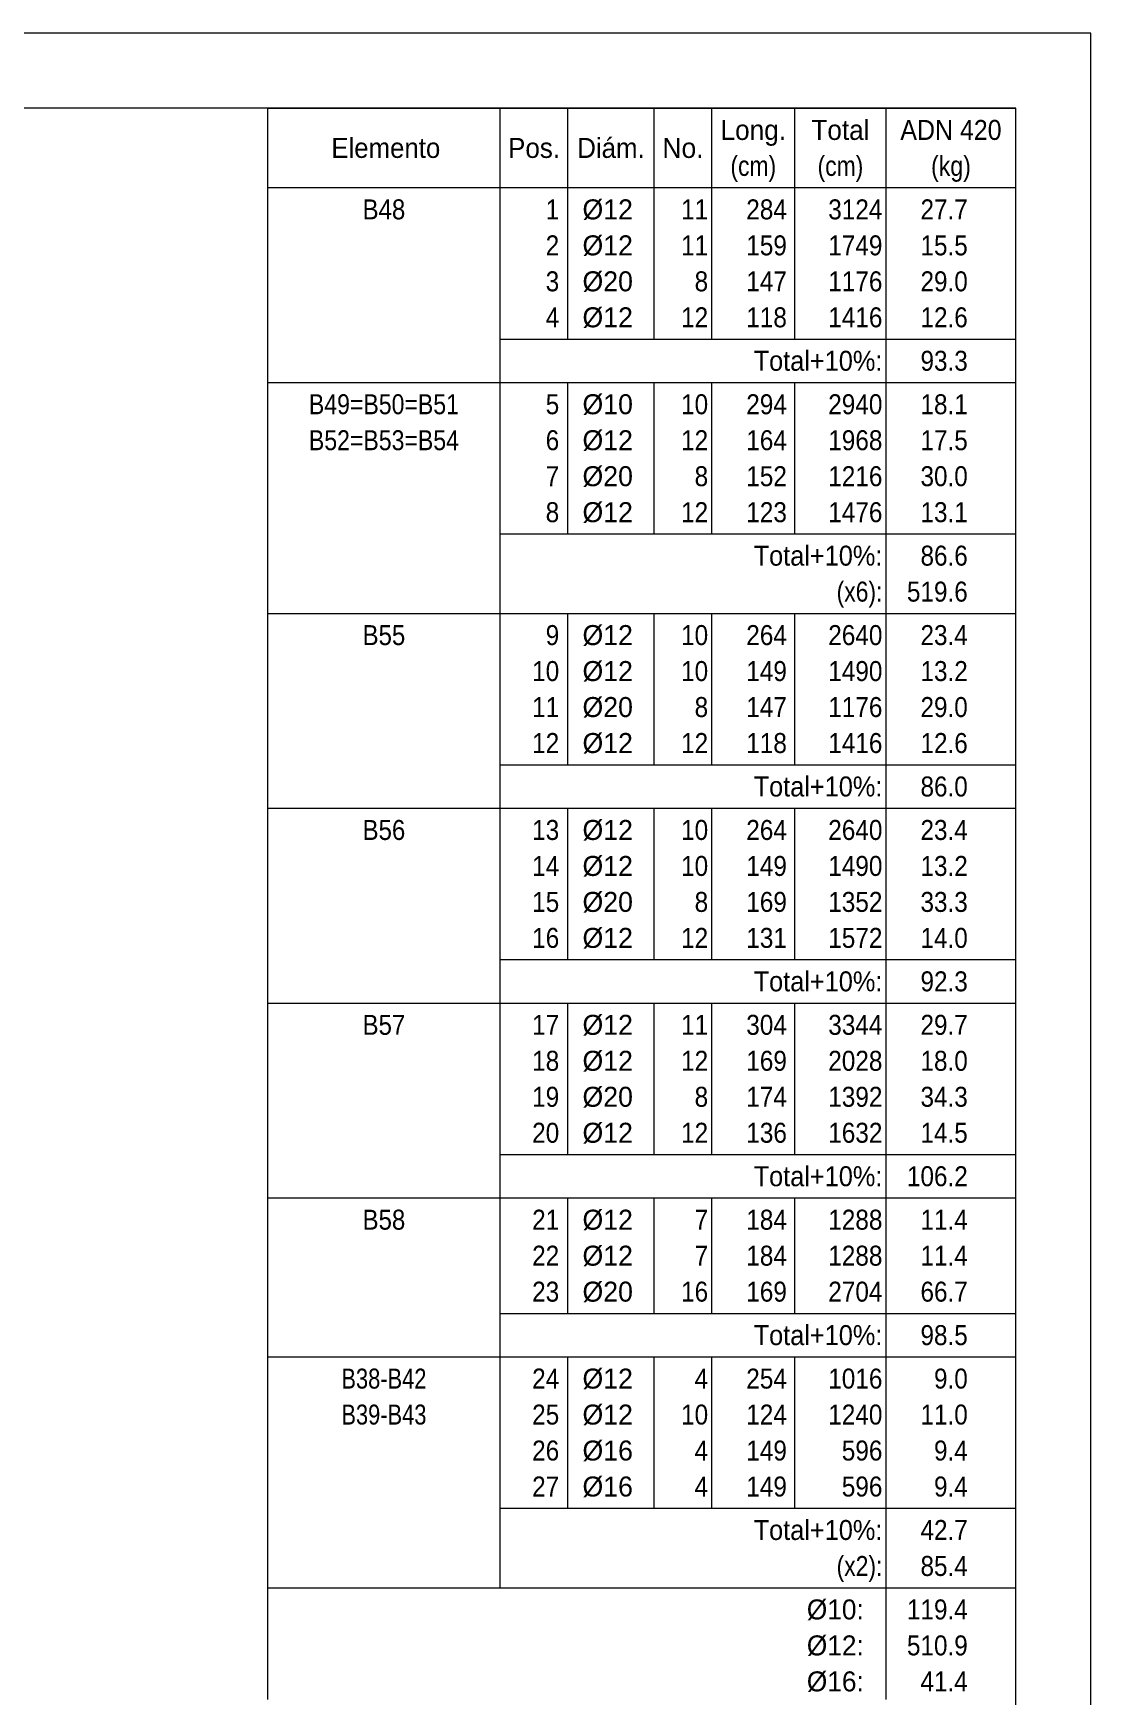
# Model space of a CAD drawing. Header units: millimetres. Extents: x 0 to 147, y 0 to 144.
# Drawn here: x 45.3 to 59.4, y 19.82 to 42 of the extents above; entities that cross this region are included whole.
import ezdxf
from ezdxf.enums import TextEntityAlignment as Align

# ---------------------------------------------------------------- set-up
doc = ezdxf.new("R2010")
doc.units = ezdxf.units.MM
for name, color, linetype, lineweight in [('RECUAD_LIMITES', 2, 'Continuous', 0), ('RECUAD_MARCO', 1, 'Continuous', 20), ('TABLAS', 1, 'Continuous', 0), ('TEXTO_TABLAS', 1, 'Continuous', 0)]:
    doc.layers.add(name, color=color, linetype=linetype, lineweight=lineweight)
doc.styles.add('CYPETXT_romans', font='arial.ttf', dxfattribs={"height": 0.2})

msp = doc.modelspace()

# ---------------------------------------------------------------- linework, layer by layer
at = {"layer": 'RECUAD_LIMITES'}
msp.add_lwpolyline([(0, 0), (59.4, 0), (59.4, 42), (0, 42), (0, 0)], close=True, dxfattribs=at)
at = {"layer": 'RECUAD_MARCO'}
msp.add_lwpolyline([(2.5, 1), (58.4, 1), (58.4, 41), (2.5, 41), (2.5, 1)], close=True, dxfattribs=at)
at = {"layer": 'TABLAS'}
for p, q in [((48.424, 39.89), (48.424, 41)), ((48.424, 41), (58.4, 41)), ((51.524, 39.89), (51.524, 41)), ((52.428, 39.89), (52.428, 41)), ((53.576, 39.89), (53.576, 41)), ((54.348, 39.89), (54.348, 41)), ((55.452, 39.89), (55.452, 41)), ((56.672, 39.89), (56.672, 41)), ((58.4, 39.89), (58.4, 41)), ((48.424, 39.94), (58.4, 39.94)), ((48.424, 37.39), (48.424, 39.89)), ((51.524, 37.39), (51.524, 39.89)), ((52.428, 37.92), (52.428, 39.89)), ((53.576, 37.92), (53.576, 39.89)), ((54.348, 37.92), (54.348, 39.89)), ((55.452, 37.92), (55.452, 39.89)), ((56.672, 37.39), (56.672, 39.89)), ((58.4, 37.39), (58.4, 39.89)), ((51.524, 37.92), (58.4, 37.92)), ((48.424, 37.29), (48.424, 37.39)), ((48.424, 37.34), (58.4, 37.34)), ((48.424, 34.31), (48.424, 37.29)), ((51.524, 37.29), (51.524, 37.39)), ((51.524, 34.31), (51.524, 37.29)), ((52.428, 37.29), (52.428, 37.34)), ((52.428, 35.32), (52.428, 37.29)), ((53.576, 37.29), (53.576, 37.34)), ((53.576, 35.32), (53.576, 37.29)), ((54.348, 37.29), (54.348, 37.34)), ((54.348, 35.32), (54.348, 37.29)), ((55.452, 37.29), (55.452, 37.34)), ((55.452, 35.32), (55.452, 37.29)), ((56.672, 37.29), (56.672, 37.39)), ((56.672, 34.31), (56.672, 37.29)), ((58.4, 37.29), (58.4, 37.39)), ((58.4, 34.31), (58.4, 37.29)), ((51.524, 35.32), (58.4, 35.32)), ((48.424, 34.21), (48.424, 34.31)), ((48.424, 34.26), (58.4, 34.26)), ((48.424, 31.71), (48.424, 34.21)), ((51.524, 34.21), (51.524, 34.31)), ((51.524, 31.71), (51.524, 34.21)), ((52.428, 34.21), (52.428, 34.26)), ((52.428, 32.24), (52.428, 34.21)), ((53.576, 34.21), (53.576, 34.26)), ((53.576, 32.24), (53.576, 34.21)), ((54.348, 34.21), (54.348, 34.26)), ((54.348, 32.24), (54.348, 34.21)), ((55.452, 34.21), (55.452, 34.26)), ((55.452, 32.24), (55.452, 34.21)), ((56.672, 34.21), (56.672, 34.31)), ((56.672, 31.71), (56.672, 34.21)), ((58.4, 34.21), (58.4, 34.31)), ((58.4, 31.71), (58.4, 34.21)), ((51.524, 32.24), (58.4, 32.24)), ((48.424, 31.61), (48.424, 31.71)), ((48.424, 31.66), (58.4, 31.66)), ((48.424, 29.11), (48.424, 31.61)), ((51.524, 31.61), (51.524, 31.71)), ((51.524, 29.11), (51.524, 31.61)), ((52.428, 31.61), (52.428, 31.66)), ((52.428, 29.64), (52.428, 31.61)), ((53.576, 31.61), (53.576, 31.66)), ((53.576, 29.64), (53.576, 31.61)), ((54.348, 31.61), (54.348, 31.66)), ((54.348, 29.64), (54.348, 31.61)), ((55.452, 31.61), (55.452, 31.66)), ((55.452, 29.64), (55.452, 31.61)), ((56.672, 31.61), (56.672, 31.71)), ((56.672, 29.11), (56.672, 31.61)), ((58.4, 31.61), (58.4, 31.71)), ((58.4, 29.11), (58.4, 31.61)), ((51.524, 29.64), (58.4, 29.64)), ((48.424, 29.01), (48.424, 29.11)), ((48.424, 29.06), (58.4, 29.06)), ((51.524, 29.01), (51.524, 29.11)), ((52.428, 29.01), (52.428, 29.06)), ((53.576, 29.01), (53.576, 29.06)), ((54.348, 29.01), (54.348, 29.06)), ((55.452, 29.01), (55.452, 29.06)), ((56.672, 29.01), (56.672, 29.11)), ((58.4, 29.01), (58.4, 29.11)), ((48.424, 26.51), (48.424, 29.01)), ((51.524, 26.51), (51.524, 29.01)), ((52.428, 27.04), (52.428, 29.01)), ((53.576, 27.04), (53.576, 29.01)), ((54.348, 27.04), (54.348, 29.01)), ((55.452, 27.04), (55.452, 29.01)), ((56.672, 26.51), (56.672, 29.01)), ((58.4, 26.51), (58.4, 29.01)), ((51.524, 27.04), (58.4, 27.04)), ((48.424, 26.41), (48.424, 26.51)), ((48.424, 26.46), (58.4, 26.46)), ((48.424, 24.39), (48.424, 26.41)), ((51.524, 26.41), (51.524, 26.51)), ((51.524, 24.39), (51.524, 26.41)), ((52.428, 26.41), (52.428, 26.46)), ((52.428, 24.92), (52.428, 26.41)), ((53.576, 26.41), (53.576, 26.46)), ((53.576, 24.92), (53.576, 26.41)), ((54.348, 26.41), (54.348, 26.46)), ((54.348, 24.92), (54.348, 26.41)), ((55.452, 26.41), (55.452, 26.46)), ((55.452, 24.92), (55.452, 26.41)), ((56.672, 26.41), (56.672, 26.51)), ((56.672, 24.39), (56.672, 26.41)), ((58.4, 26.41), (58.4, 26.51)), ((58.4, 24.39), (58.4, 26.41)), ((51.524, 24.92), (58.4, 24.92)), ((48.424, 24.29), (48.424, 24.39)), ((48.424, 24.34), (58.4, 24.34)), ((48.424, 21.31), (48.424, 24.29)), ((51.524, 24.29), (51.524, 24.39)), ((51.524, 21.31), (51.524, 24.29)), ((52.428, 24.29), (52.428, 24.34)), ((52.428, 22.32), (52.428, 24.29)), ((53.576, 24.29), (53.576, 24.34)), ((53.576, 22.32), (53.576, 24.29)), ((54.348, 24.29), (54.348, 24.34)), ((54.348, 22.32), (54.348, 24.29)), ((55.452, 24.29), (55.452, 24.34)), ((55.452, 22.32), (55.452, 24.29)), ((56.672, 24.29), (56.672, 24.39)), ((56.672, 21.31), (56.672, 24.29)), ((58.4, 24.29), (58.4, 24.39)), ((58.4, 21.31), (58.4, 24.29)), ((51.524, 22.32), (58.4, 22.32)), ((48.424, 21.21), (48.424, 21.31)), ((51.524, 21.26), (51.524, 21.31)), ((56.672, 21.21), (56.672, 21.31)), ((58.4, 21.21), (58.4, 21.31)), ((48.424, 21.26), (58.4, 21.26)), ((48.424, 20.73), (48.424, 21.21)), ((56.672, 20.73), (56.672, 21.21)), ((58.4, 20.73), (58.4, 21.21)), ((48.424, 20.25), (48.424, 20.73)), ((56.672, 20.25), (56.672, 20.73)), ((58.4, 20.25), (58.4, 20.73)), ((48.424, 19.77), (48.424, 20.25)), ((56.672, 19.77), (56.672, 20.25)), ((58.4, 19.77), (58.4, 20.25))]:
    msp.add_line(p, q, dxfattribs=at)

# ---------------------------------------------------------------- texts
at = {"layer": 'TEXTO_TABLAS', "style": 'CYPETXT_romans'}
for s, height, width, p in [('Long.', 0.266667, 0.9375, (54.9, 40.71)), ('Total', 0.266667, 0.935673, (56.062, 40.71)), ('ADN 420', 0.266667, 0.893197, (57.536, 40.71)), ('Elemento', 0.266667, 0.923378, (49.999, 40.47)), ('Pos.', 0.266667, 0.930268, (51.976, 40.47)), ('Diám.', 0.266667, 0.924488, (53.002, 40.47)), ('No.', 0.266667, 0.948905, (53.962, 40.47)), ('(cm)', 0.266667, 0.819001, (54.9, 40.23)), ('(cm)', 0.266667, 0.819001, (56.062, 40.23)), ('(kg)', 0.266667, 0.827954, (57.536, 40.23)), ('B48', 0.266667, 0.8592, (49.974, 39.65)), ('B49=B50=B51', 0.2666667, 0.825537, (49.974, 37.05)), ('B52=B53=B54', 0.2666667, 0.825537, (49.974, 36.57)), ('B55', 0.266667, 0.8592, (49.974, 33.97)), ('B56', 0.266667, 0.8592, (49.974, 31.37)), ('B57', 0.266667, 0.8592, (49.974, 28.77)), ('B58', 0.266667, 0.8592, (49.974, 26.17)), ('B38-B42', 0.266667, 0.782522, (49.974, 24.05)), ('B39-B43', 0.266667, 0.782522, (49.974, 23.57))]:
    msp.add_text(s, height=height, dxfattribs=dict(at, width=width)).set_placement(p, align=Align.MIDDLE_CENTER)
for s, height, width, p in [('1', 0.26667, 0.872274, (52.312, 39.65)), ('11', 0.266667, 0.872274, (54.298, 39.65)), ('284', 0.266667, 0.872274, (55.348, 39.65)), ('3124', 0.266667, 0.872274, (56.622, 39.65)), ('27.7', 0.266667, 0.869308, (57.76, 39.65)), ('2', 0.26667, 0.872274, (52.312, 39.17)), ('11', 0.266667, 0.872274, (54.298, 39.17)), ('159', 0.266667, 0.872274, (55.348, 39.17)), ('1749', 0.266667, 0.872274, (56.622, 39.17)), ('15.5', 0.266667, 0.869308, (57.76, 39.17)), ('3', 0.26667, 0.872274, (52.312, 38.69)), ('8', 0.26667, 0.872274, (54.298, 38.69)), ('147', 0.266667, 0.872274, (55.348, 38.69)), ('1176', 0.266667, 0.872274, (56.622, 38.69)), ('29.0', 0.266667, 0.869308, (57.76, 38.69)), ('4', 0.26667, 0.872274, (52.312, 38.21)), ('12', 0.266667, 0.872274, (54.298, 38.21)), ('118', 0.266667, 0.872274, (55.348, 38.21)), ('1416', 0.266667, 0.872274, (56.622, 38.21)), ('12.6', 0.266667, 0.869308, (57.76, 38.21)), ('Total+10%:', 0.266667, 0.906671, (56.622, 37.63)), ('93.3', 0.266667, 0.869308, (57.76, 37.63)), ('5', 0.26667, 0.872274, (52.312, 37.05)), ('10', 0.266667, 0.872274, (54.298, 37.05)), ('294', 0.266667, 0.872274, (55.348, 37.05)), ('2940', 0.266667, 0.872274, (56.622, 37.05)), ('18.1', 0.266667, 0.869308, (57.76, 37.05)), ('6', 0.26667, 0.872274, (52.312, 36.57)), ('12', 0.266667, 0.872274, (54.298, 36.57)), ('164', 0.266667, 0.872274, (55.348, 36.57)), ('1968', 0.266667, 0.872274, (56.622, 36.57)), ('17.5', 0.266667, 0.869308, (57.76, 36.57)), ('7', 0.26667, 0.872274, (52.312, 36.09)), ('8', 0.26667, 0.872274, (54.298, 36.09)), ('152', 0.266667, 0.872274, (55.348, 36.09)), ('1216', 0.266667, 0.872274, (56.622, 36.09)), ('30.0', 0.266667, 0.869308, (57.76, 36.09)), ('8', 0.26667, 0.872274, (52.312, 35.61)), ('12', 0.266667, 0.872274, (54.298, 35.61)), ('123', 0.266667, 0.872274, (55.348, 35.61)), ('1476', 0.266667, 0.872274, (56.622, 35.61)), ('13.1', 0.266667, 0.869308, (57.76, 35.61)), ('Total+10%:', 0.266667, 0.906671, (56.622, 35.03)), ('86.6', 0.266667, 0.869308, (57.76, 35.03)), ('(x6):', 0.266667, 0.820506, (56.622, 34.55)), ('519.6', 0.266667, 0.869965, (57.76, 34.55)), ('9', 0.26667, 0.872274, (52.312, 33.97)), ('10', 0.266667, 0.872274, (54.298, 33.97)), ('264', 0.266667, 0.872274, (55.348, 33.97)), ('2640', 0.266667, 0.872274, (56.622, 33.97)), ('23.4', 0.266667, 0.869308, (57.76, 33.97)), ('10', 0.266667, 0.872274, (52.312, 33.49)), ('10', 0.266667, 0.872274, (54.298, 33.49)), ('149', 0.266667, 0.872274, (55.348, 33.49)), ('1490', 0.266667, 0.872274, (56.622, 33.49)), ('13.2', 0.266667, 0.869308, (57.76, 33.49)), ('11', 0.266667, 0.872274, (52.312, 33.01)), ('8', 0.26667, 0.872274, (54.298, 33.01)), ('147', 0.266667, 0.872274, (55.348, 33.01)), ('1176', 0.266667, 0.872274, (56.622, 33.01)), ('29.0', 0.266667, 0.869308, (57.76, 33.01)), ('12', 0.266667, 0.872274, (52.312, 32.53)), ('12', 0.266667, 0.872274, (54.298, 32.53)), ('118', 0.266667, 0.872274, (55.348, 32.53)), ('1416', 0.266667, 0.872274, (56.622, 32.53)), ('12.6', 0.266667, 0.869308, (57.76, 32.53)), ('Total+10%:', 0.266667, 0.906671, (56.622, 31.95)), ('86.0', 0.266667, 0.869308, (57.76, 31.95)), ('13', 0.266667, 0.872274, (52.312, 31.37)), ('10', 0.266667, 0.872274, (54.298, 31.37)), ('264', 0.266667, 0.872274, (55.348, 31.37)), ('2640', 0.266667, 0.872274, (56.622, 31.37)), ('23.4', 0.266667, 0.869308, (57.76, 31.37)), ('14', 0.266667, 0.872274, (52.312, 30.89)), ('10', 0.266667, 0.872274, (54.298, 30.89)), ('149', 0.266667, 0.872274, (55.348, 30.89)), ('1490', 0.266667, 0.872274, (56.622, 30.89)), ('13.2', 0.266667, 0.869308, (57.76, 30.89)), ('15', 0.266667, 0.872274, (52.312, 30.41)), ('8', 0.26667, 0.872274, (54.298, 30.41)), ('169', 0.266667, 0.872274, (55.348, 30.41)), ('1352', 0.266667, 0.872274, (56.622, 30.41)), ('33.3', 0.266667, 0.869308, (57.76, 30.41)), ('16', 0.266667, 0.872274, (52.312, 29.93)), ('12', 0.266667, 0.872274, (54.298, 29.93)), ('131', 0.266667, 0.872274, (55.348, 29.93)), ('1572', 0.266667, 0.872274, (56.622, 29.93)), ('14.0', 0.266667, 0.869308, (57.76, 29.93)), ('Total+10%:', 0.266667, 0.906671, (56.622, 29.35)), ('92.3', 0.266667, 0.869308, (57.76, 29.35)), ('17', 0.266667, 0.872274, (52.312, 28.77)), ('11', 0.266667, 0.872274, (54.298, 28.77)), ('304', 0.266667, 0.872274, (55.348, 28.77)), ('3344', 0.266667, 0.872274, (56.622, 28.77)), ('29.7', 0.266667, 0.869308, (57.76, 28.77)), ('18', 0.266667, 0.872274, (52.312, 28.29)), ('12', 0.266667, 0.872274, (54.298, 28.29)), ('169', 0.266667, 0.872274, (55.348, 28.29)), ('2028', 0.266667, 0.872274, (56.622, 28.29)), ('18.0', 0.266667, 0.869308, (57.76, 28.29)), ('19', 0.266667, 0.872274, (52.312, 27.81)), ('8', 0.26667, 0.872274, (54.298, 27.81)), ('174', 0.266667, 0.872274, (55.348, 27.81)), ('1392', 0.266667, 0.872274, (56.622, 27.81)), ('34.3', 0.266667, 0.869308, (57.76, 27.81)), ('20', 0.266667, 0.872274, (52.312, 27.33)), ('12', 0.266667, 0.872274, (54.298, 27.33)), ('136', 0.266667, 0.872274, (55.348, 27.33)), ('1632', 0.266667, 0.872274, (56.622, 27.33)), ('14.5', 0.266667, 0.869308, (57.76, 27.33)), ('Total+10%:', 0.266667, 0.906671, (56.622, 26.75)), ('106.2', 0.266667, 0.869965, (57.76, 26.75)), ('21', 0.266667, 0.872274, (52.312, 26.17)), ('7', 0.26667, 0.872274, (54.298, 26.17)), ('184', 0.266667, 0.872274, (55.348, 26.17)), ('1288', 0.266667, 0.872274, (56.622, 26.17)), ('11.4', 0.266667, 0.869308, (57.76, 26.17)), ('22', 0.266667, 0.872274, (52.312, 25.69)), ('7', 0.26667, 0.872274, (54.298, 25.69)), ('184', 0.266667, 0.872274, (55.348, 25.69)), ('1288', 0.266667, 0.872274, (56.622, 25.69)), ('11.4', 0.266667, 0.869308, (57.76, 25.69)), ('23', 0.266667, 0.872274, (52.312, 25.21)), ('16', 0.266667, 0.872274, (54.298, 25.21)), ('169', 0.266667, 0.872274, (55.348, 25.21)), ('2704', 0.266667, 0.872274, (56.622, 25.21)), ('66.7', 0.266667, 0.869308, (57.76, 25.21)), ('Total+10%:', 0.266667, 0.906671, (56.622, 24.63)), ('98.5', 0.266667, 0.869308, (57.76, 24.63)), ('24', 0.266667, 0.872274, (52.312, 24.05)), ('4', 0.26667, 0.872274, (54.298, 24.05)), ('254', 0.266667, 0.872274, (55.348, 24.05)), ('1016', 0.266667, 0.872274, (56.622, 24.05)), ('9.0', 0.266667, 0.868127, (57.76, 24.05)), ('25', 0.266667, 0.872274, (52.312, 23.57)), ('10', 0.266667, 0.872274, (54.298, 23.57)), ('124', 0.266667, 0.872274, (55.348, 23.57)), ('1240', 0.266667, 0.872274, (56.622, 23.57)), ('11.0', 0.266667, 0.869308, (57.76, 23.57)), ('26', 0.266667, 0.872274, (52.312, 23.09)), ('4', 0.26667, 0.872274, (54.298, 23.09)), ('149', 0.266667, 0.872274, (55.348, 23.09)), ('596', 0.266667, 0.872274, (56.622, 23.09)), ('9.4', 0.266667, 0.868127, (57.76, 23.09)), ('27', 0.266667, 0.872274, (52.312, 22.61)), ('4', 0.26667, 0.872274, (54.298, 22.61)), ('149', 0.266667, 0.872274, (55.348, 22.61)), ('596', 0.266667, 0.872274, (56.622, 22.61)), ('9.4', 0.266667, 0.868127, (57.76, 22.61)), ('Total+10%:', 0.266667, 0.906671, (56.622, 22.03)), ('42.7', 0.266667, 0.869308, (57.76, 22.03)), ('(x2):', 0.266667, 0.820506, (56.622, 21.55)), ('85.4', 0.266667, 0.869308, (57.76, 21.55)), ('119.4', 0.266667, 0.869965, (57.76, 20.97)), ('510.9', 0.266667, 0.869965, (57.76, 20.49)), ('41.4', 0.266667, 0.869308, (57.76, 20.01))]:
    msp.add_text(s, height=height, dxfattribs=dict(at, width=width)).set_placement(p, align=Align.MIDDLE_RIGHT)
for s, width, p in [('%%c12', 0.955414, (52.622, 39.65)), ('%%c12', 0.955414, (52.622, 39.17)), ('%%c20', 0.955414, (52.622, 38.69)), ('%%c12', 0.955414, (52.622, 38.21)), ('%%c10', 0.955414, (52.622, 37.05)), ('%%c12', 0.955414, (52.622, 36.57)), ('%%c20', 0.955414, (52.622, 36.09)), ('%%c12', 0.955414, (52.622, 35.61)), ('%%c12', 0.955414, (52.622, 33.97)), ('%%c12', 0.955414, (52.622, 33.49)), ('%%c20', 0.955414, (52.622, 33.01)), ('%%c12', 0.955414, (52.622, 32.53)), ('%%c12', 0.955414, (52.622, 31.37)), ('%%c12', 0.955414, (52.622, 30.89)), ('%%c20', 0.955414, (52.622, 30.41)), ('%%c12', 0.955414, (52.622, 29.93)), ('%%c12', 0.955414, (52.622, 28.77)), ('%%c12', 0.955414, (52.622, 28.29)), ('%%c20', 0.955414, (52.622, 27.81)), ('%%c12', 0.955414, (52.622, 27.33)), ('%%c12', 0.955414, (52.622, 26.17)), ('%%c12', 0.955414, (52.622, 25.69)), ('%%c20', 0.955414, (52.622, 25.21)), ('%%c12', 0.955414, (52.622, 24.05)), ('%%c12', 0.955414, (52.622, 23.57)), ('%%c16', 0.955414, (52.622, 23.09)), ('%%c16', 0.955414, (52.622, 22.61)), ('%%c10:', 0.940736, (55.614, 20.97)), ('%%c12:', 0.940736, (55.614, 20.49)), ('%%c16:', 0.940736, (55.614, 20.01))]:
    msp.add_text(s, height=0.266667, dxfattribs=dict(at, width=width)).set_placement(p, align=Align.MIDDLE_LEFT)

doc.saveas('drawing.dxf')
